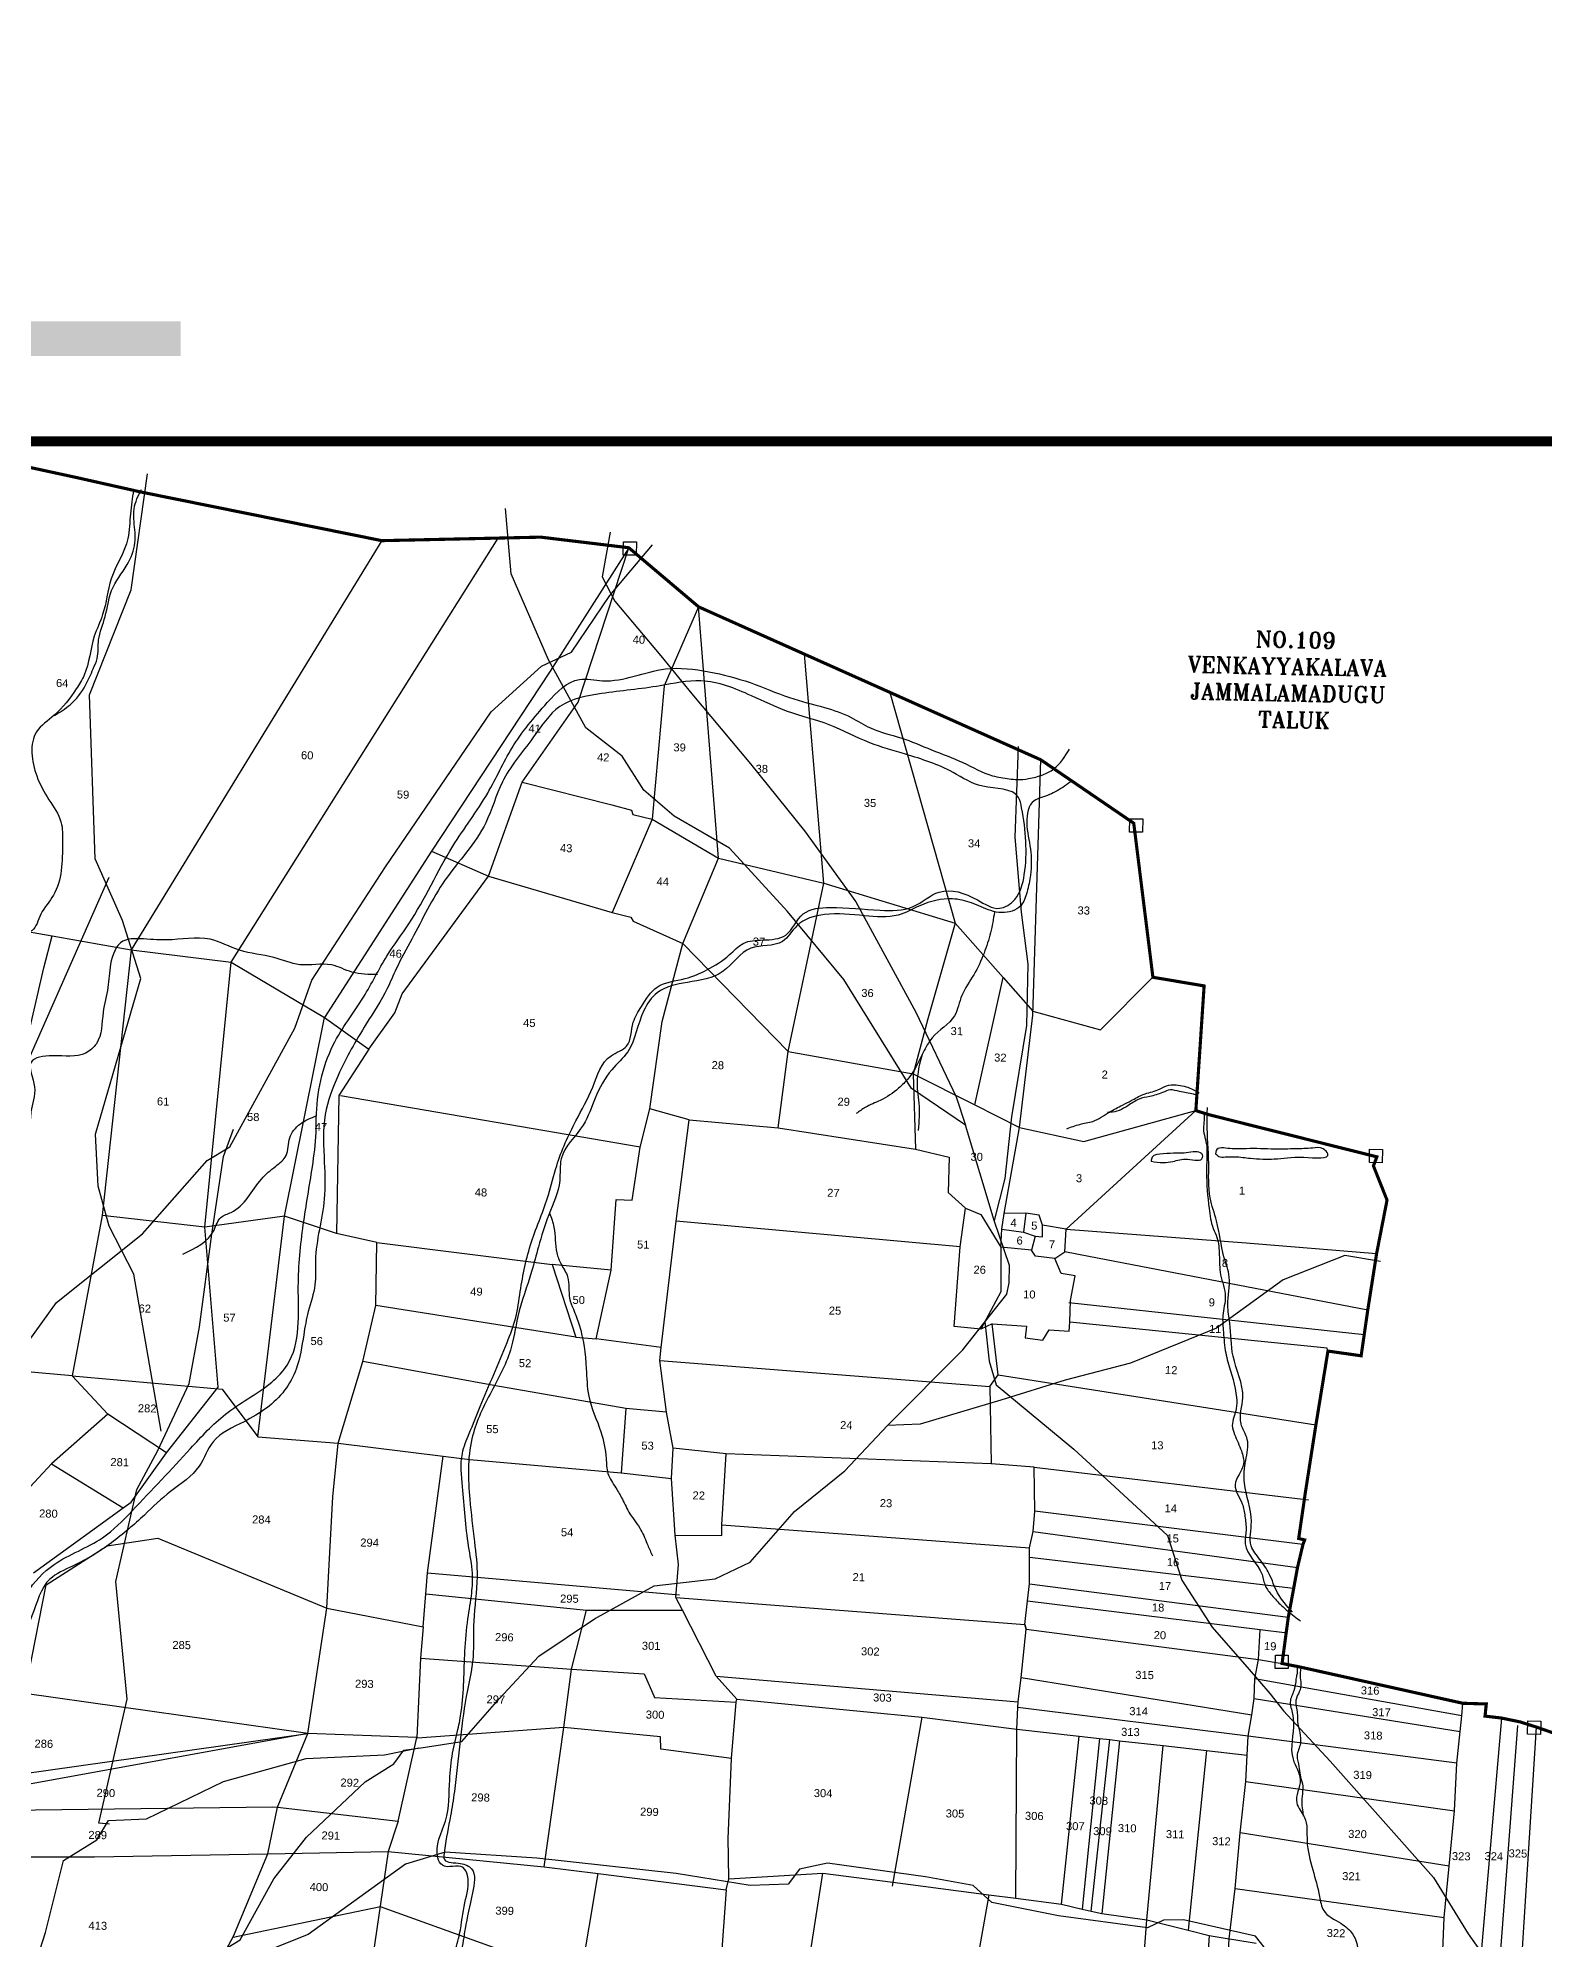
# Model space of a CAD drawing. Header units: inches. Extents: x 180371 to 190018, y 1621195 to 1629901.
# Drawn here: x 185303 to 187708, y 1626866 to 1629901 of the extents above; entities that cross this region are included whole.
import ezdxf
from ezdxf.enums import TextEntityAlignment as Align

# ---------------------------------------------------------------- set-up
doc = ezdxf.new("R2010")
doc.units = ezdxf.units.IN
doc.header["$MEASUREMENT"] = 0
for name, color, linetype in [('DIMENSION', 7, 'Continuous'), ('PAPER SIZE', 5, 'Continuous'), ('PLOTS', 7, 'Continuous'), ('ROAD', 1, 'Continuous'), ('STREAM', 4, 'Continuous'), ('text2', 7, 'Continuous'), ('VILLAGE BOUNDARY', 5, 'Continuous'), ('VILLAGE BOUNDRY STONES', 1, 'Continuous')]:
    doc.layers.add(name, color=color, linetype=linetype)
doc.styles.add('section', font='romant.shx', dxfattribs={"height": 2})
doc.styles.get("Standard").update_dxf_attribs({"font": 'arial.ttf'})

msp = doc.modelspace()

# ---------------------------------------------------------------- linework, layer by layer
at = {"layer": 'PAPER SIZE', "color": 5, "const_width": 16}
msp.add_lwpolyline([(180378.6, 1629257.8), (190010.1, 1629257.8), (190010.1, 1621202.7), (180378.6, 1621202.7)], close=True, dxfattribs=at)
at = {"layer": 'PLOTS'}
for points in [[(185296, 1627451.8), (185438.9, 1627555.6), (185451.5, 1627564.9), (185507.9, 1627643.7), (185590.3, 1627748.2), (185569.3, 1628003.5), (185611.1, 1628426.4), (186037.4, 1629103.2)], [(185212.8, 1628488.3), (185325.6, 1628468.4), (185451.9, 1628446.2), (185611.1, 1628426.4), (185760.3, 1628338.1), (185831.2, 1628287.7), (185872.2, 1628345.4), (185884.3, 1628376.1), (186021.7, 1628563.8), (186075.8, 1628713.9), (186165.2, 1628841.6), (186245.8, 1629087.8), (186120.1, 1628890.9), (185930.7, 1628603.6), (185760.3, 1628338.1)], [(185851.7, 1629099.1), (185451.9, 1628446.2), (185405.3, 1628022.3)], [(186342.2, 1628175), (186279.2, 1628192.3), (186298.9, 1628331.9), (186332.1, 1628456.5), (186388.8, 1628592.3), (186357.2, 1628993.5), (186302.2, 1628867.5), (186283.2, 1628654.8), (186219.5, 1628505.8)], [(186484, 1628162.2), (186499.9, 1628284), (186556.9, 1628552.8), (186526.3, 1628917.9)], [(186662.5, 1628857), (186766.5, 1628488.9), (186723.1, 1628336.1), (186699.8, 1628248.4), (186703.2, 1628128)], [(187425, 1627871.1), (186980, 1627956.9), (186941.5, 1627964.3), (186943.6, 1628000.3), (186906.1, 1628007), (186900.8, 1628022.8), (186879.3, 1628025.8), (186844.8, 1628025.2), (186869.4, 1628162.8), (186890.4, 1628341.7), (186903.1, 1628749.5)], [(186075.8, 1628713.9), (186218.6, 1628677.3), (186250, 1628669.2), (186252.1, 1628662.1), (186283.2, 1628654.8), (186388.8, 1628592.3), (186556.9, 1628552.8), (186766.5, 1628488.9), (186843.4, 1628401.8), (186890.6, 1628348.3), (186998.7, 1628318.3), (187082.2, 1628402.4)], [(185930.7, 1628603.6), (186021.7, 1628563.8), (186219.5, 1628505.8), (186249.1, 1628498.5), (186252.9, 1628491.8), (186332.1, 1628456.5), (186499.9, 1628284), (186699.8, 1628248.4), (186797.9, 1628198.9), (186869.4, 1628162.8), (186972.1, 1628140.2), (187150.7, 1628189.6), (186943.6, 1628000.3), (187230.9, 1627978.8), (187439.2, 1627961.7)], [(185242.7, 1628115), (185312.2, 1628417.5), (185325.6, 1628468.4)], [(186797.9, 1628198.9), (186843.4, 1628401.8)], [(185654, 1627669), (185696.5, 1628021.2), (185760.3, 1628338.1)], [(185831.2, 1628287.7), (185783.1, 1628213.8), (185779.5, 1627993.3)], [(186263.9, 1628131.4), (185785.9, 1628213.4)], [(186297.3, 1627811.6), (186193.8, 1627825.2), (186217.5, 1627934.8), (186225.9, 1628048), (186251.4, 1628046.9), (186263.9, 1628131.4), (186279.2, 1628192.3)], [(186111, 1626983), (186142.3, 1627205.2), (186154.5, 1627298.3), (186178.4, 1627392.5), (186331.4, 1627392.7), (186321.1, 1627412.7), (186325.2, 1627465.4), (186319.9, 1627512.1), (186314.2, 1627602.8), (186316.7, 1627651.2), (186305.9, 1627708.4), (186295.4, 1627791), (186297.3, 1627811.6), (186321.3, 1628013.2), (186342.2, 1628175), (186484, 1628162.2), (186703.2, 1628128), (186756.8, 1628115.5), (186755.2, 1628059.1), (186782.9, 1628033.8), (186807.8, 1628024), (186839.5, 1627971.8), (186839.7, 1627900.3), (186807.6, 1627841.1), (186764.9, 1627845.1), (186774.7, 1627972.3), (186782.9, 1628033.8)], [(185571.2, 1626791.6), (185615, 1626872.5), (185669.7, 1627003.8), (185685.1, 1627078.2), (185733.4, 1627195.9), (185764.1, 1627395.6), (185773.3, 1627573.4), (185782, 1627659.2), (185821.6, 1627789.4), (185842.2, 1627878.7), (185843.8, 1627979.1), (185779.5, 1627993.3), (185696.5, 1628021.2), (185569.3, 1628003.5), (185405.3, 1628022.3), (185357.5, 1627766.4), (185171.9, 1627782.9)], [(186774.7, 1627972.3), (186321.3, 1628013.2)], [(186925.7, 1627953.7), (186894.6, 1627957.6), (186888.7, 1627966.8), (186839.5, 1627971.8), (186841.3, 1628000.5), (186844.8, 1628025.2)], [(186879.3, 1628025.8), (186875.7, 1627995.4)], [(186841.3, 1628000.5), (186875.7, 1627995.4), (186894.4, 1627989), (186888.7, 1627966.8)], [(186894.4, 1627989), (186906.2, 1627988.3), (186906.1, 1628007)], [(185843.8, 1627979.1), (186123.3, 1627944)], [(186825.8, 1627849.5), (186880.3, 1627845.9), (186878.2, 1627826.8), (186906.3, 1627823.2), (186916.7, 1627839.8), (186948.4, 1627837.9), (186949.4, 1627852.2), (186950.7, 1627886.7), (186958, 1627925.7), (186935.8, 1627929.7), (186925.7, 1627953.7), (186941.5, 1627964.3)], [(186217.5, 1627934.8), (186123.3, 1627944), (186161.2, 1627828), (186193.8, 1627825.2)], [(186161.2, 1627828), (185842.2, 1627878.7)], [(186948.1, 1627883.3), (187419.4, 1627832.2)], [(186295.4, 1627791), (186822.2, 1627749.2), (186835, 1627768), (186825.8, 1627849.5), (186807.6, 1627841.1)], [(187361.5, 1627805.9), (187360.2, 1627810.3), (186949.4, 1627852.2)], [(186241, 1627714.1), (186030.4, 1627751.1), (185821.6, 1627789.4)], [(186835, 1627768), (187342.3, 1627688.2)], [(185357.5, 1627766.4), (185597, 1627745.2), (185654, 1627669), (185782, 1627659.2), (185949.5, 1627638.1), (185992.1, 1627632.8), (186233.5, 1627611.8), (186314.2, 1627602.8)], [(185507.9, 1627643.7), (185414.7, 1627705.2), (185357.5, 1627766.4)], [(186822.2, 1627749.2), (186824, 1627626.1)], [(186305.9, 1627708.4), (186241, 1627714.1), (186233.5, 1627611.8)], [(185414.7, 1627705.2), (185324.5, 1627626), (185206.9, 1627499.9)], [(186863.5, 1626932.7), (186865, 1627202.8), (186866.6, 1627237.3), (186867, 1627246), (186871.9, 1627285.2), (186879.7, 1627362.3), (186877.6, 1627369.4), (186882.2, 1627407.3), (186885.5, 1627434.5), (186885.3, 1627476.7), (186885.2, 1627492.1), (186891, 1627518), (186893.6, 1627550.6), (186892.9, 1627620.4), (186824, 1627626.1), (186401.3, 1627641.9), (186316.7, 1627651.2)], [(184949.6, 1627050.6), (185002.2, 1627092.5), (185167.4, 1627191.1), (185281.8, 1627259.4), (185316.2, 1627432.8), (185413.3, 1627494.9), (185494, 1627507.3), (185764.1, 1627395.6), (185917.5, 1627365.6), (185921.9, 1627418.3), (185924.7, 1627451.8), (185949.5, 1627638.1)], [(185324.5, 1627626), (185438.9, 1627555.6)], [(186319.9, 1627512.1), (186394.3, 1627511.8), (186394.3, 1627528.6), (186401.3, 1627641.9)], [(186892.9, 1627620.4), (187330.4, 1627568.3)], [(186394.3, 1627528.6), (186885.2, 1627492.1)], [(187321.7, 1627497.5), (186893.6, 1627550.6)], [(186891, 1627518), (187312.9, 1627460.4)], [(187306.8, 1627427.1), (186885.3, 1627476.7)], [(185924.7, 1627451.8), (186326.8, 1627417)], [(186885.5, 1627434.5), (187298.2, 1627381.1)], [(185921.9, 1627418.3), (186178.4, 1627392.5)], [(186321.1, 1627412.7), (186877.6, 1627369.4), (186879.7, 1627362.3), (187250.6, 1627313.8), (187288.3, 1627307.4)], [(186882.2, 1627407.3), (187253.5, 1627361.7)], [(185913.3, 1627315.7), (186154.5, 1627298.3), (186270.1, 1627290.9), (186285.7, 1627256), (186286.7, 1627253.2), (186417.3, 1627245.8), (186418.4, 1627250.6), (186385.2, 1627287.2), (186331.4, 1627392.7)], [(185917.5, 1627365.6), (185913.3, 1627315.7), (185907.5, 1627189.4), (185733.4, 1627195.9), (185281.8, 1627259.4)], [(187203.8, 1626868), (187213.3, 1626948.5), (187221.2, 1627037), (187230.6, 1627119), (187232.7, 1627161), (187234.1, 1627191.3), (187239.8, 1627225.7), (187244, 1627251.7), (187244.9, 1627283.1), (187250.6, 1627313.8), (187253.5, 1627361.7), (187296.4, 1627356.5)], [(186385.2, 1627287.2), (186867, 1627246)], [(186871.9, 1627285.2), (187239.8, 1627225.7)], [(187575.3, 1627223.8), (187244.9, 1627283.1)], [(187244, 1627251.7), (187572.6, 1627199)], [(186404.3, 1627027.6), (186409.5, 1627155.7), (186417.3, 1627245.8)], [(186418.4, 1627250.6), (186713.5, 1627221.9), (186865, 1627202.8), (186964.6, 1627191.5), (186996.9, 1627187.8), (187013.5, 1627185.9), (187028.9, 1627184.2), (187098.3, 1627176.3), (187167.9, 1627168.5), (187232.7, 1627161.1)], [(186713.5, 1627221.9), (186666.3, 1626952.2)], [(187234.1, 1627191.3), (186866.6, 1627237.3)], [(187543.7, 1626822.6), (187546.8, 1626902.1), (187554.7, 1626984), (187563.3, 1627072.5), (187567.1, 1627148.4), (187572.6, 1627199), (187575.3, 1627223.8), (187576.6, 1627243.9)], [(185002.2, 1627092.5), (185733.4, 1627195.9), (185046.6, 1627070.8), (185002.2, 1627092.5)], [(186409.5, 1627155.7), (186297, 1627170.8), (186296.2, 1627190.2), (186142.3, 1627205.2), (185908.5, 1627188.3)], [(186936.3, 1626923.2), (186964.6, 1627191.5)], [(187567.1, 1627148.4), (187234.1, 1627191.3)], [(187638.4, 1627220.3), (187603.6, 1626815.9)], [(187664, 1627208.4), (187633.8, 1626807.9)], [(187668.7, 1626802.2), (187694.1, 1627205.9)], [(185046.6, 1627070.8), (185677, 1627078.7), (185685.1, 1627078.2), (185877.9, 1627055.6), (185907.5, 1627189.4)], [(186996.9, 1627187.8), (186969.5, 1626915.1)], [(186983.4, 1626912.1), (187013.5, 1627185.9)], [(187028.9, 1627184.2), (187000.5, 1626908.4)], [(187072.7, 1626898.4), (187098.3, 1627176.3)], [(187167.9, 1627168.5), (187138.6, 1626881.6)], [(187230.6, 1627119), (187563.3, 1627072.5)], [(185877.9, 1627055.6), (185861.9, 1627007.3), (185810, 1626655.4), (185804.9, 1626534.5), (185797.3, 1626480.6), (185706.5, 1626357.2)], [(186405.7, 1626963.8), (186404.2, 1627030.3)], [(187554.7, 1626984), (187221.2, 1627037)], [(185244.8, 1626998.8), (185393.3, 1626998.9), (185669.7, 1627003.8), (185861.9, 1627007.3), (186111, 1626983), (186196.9, 1626972.1), (186401.3, 1626946.1), (186405.7, 1626963.8), (186555.3, 1626972.9), (186667.4, 1626958.3), (186820.5, 1626938.3), (186863.5, 1626932.7), (186936.3, 1626923.2), (186969.5, 1626915.1), (186983.4, 1626912.1), (187000.5, 1626908.4), (187072.7, 1626898.4), (187138.6, 1626881.6), (187172, 1626873.1), (187203.8, 1626868), (187211.2, 1626866.8), (187246.7, 1626861.1)], [(186401.3, 1626946.1), (186394.9, 1626858.3), (186391.6, 1626818.7), (186382, 1626785.7), (186328.4, 1626666.8), (186281, 1626691.7), (186160.2, 1626719.1), (186168.7, 1626804.2), (186196.9, 1626972.1)], [(186498.2, 1626051.4), (186515.8, 1626135.7), (186517.7, 1626180.3), (186552.1, 1626269), (186586.1, 1626453.3), (186609.3, 1626558.1), (186501, 1626576.5), (186522.5, 1626761.8), (186555.3, 1626972.9)], [(187213.3, 1626948.5), (187546.8, 1626902.1)], [(186168.7, 1626804.2), (185849.4, 1626919.3), (185614.4, 1626870.3)], [(186820.5, 1626938.3), (186749.5, 1626539.2)], [(187041.1, 1626484.8), (187072.7, 1626898.4)], [(187172, 1626873.1), (187129.8, 1626249.1)], [(187165.6, 1626248.4), (187203.8, 1626868)]]:
    msp.add_lwpolyline(points, dxfattribs=at)
at = {"layer": 'ROAD'}
for points in [[(185499.5, 1627678), (185455.7, 1627928.7), (185416.5, 1628005), (185399.2, 1628069.2), (185395, 1628151.8), (185467.3, 1628400.5), (185437.8, 1628492.9), (185394.4, 1628591.3), (185385, 1628853), (185451.5, 1629020.7), (185477.5, 1629205.9)], [(185584.9, 1626841.5), (185625.4, 1626866.5), (185679.6, 1626963.9), (185731.3, 1627030.3), (185825.1, 1627118.3), (185870.7, 1627147.2), (185887, 1627169.2), (185917.8, 1627173.1), (185979.2, 1627182.9), (186039.1, 1627250.9), (186102.3, 1627319), (186191, 1627378.7), (186286.4, 1627431.1), (186383.5, 1627442.7), (186439.5, 1627469.2), (186510.1, 1627549.7), (186590.6, 1627614.9), (186658.5, 1627687.3), (186778.7, 1627807.9), (186848.9, 1627896.7), (186852.9, 1627914.7), (186853.4, 1627942.3), (186828.8, 1628014.2), (186783.1, 1628166.5), (186696.9, 1628225), (186588.7, 1628399), (186499, 1628507.1), (186406.6, 1628608.5), (186318.1, 1628659.5), (186269.9, 1628701.2), (186235.2, 1628755), (186177, 1628800.4), (186117.6, 1628908.9), (186057.9, 1629046.4), (186049.2, 1629150.4)], [(186216.3, 1629112.6), (186203.5, 1629041.6), (186223.5, 1629002.5), (186296.7, 1628915.4), (186346.3, 1628854.6), (186440, 1628743), (186526, 1628636.1), (186608.2, 1628522.9), (186703.7, 1628346.7), (186768.2, 1628211.7), (186783.1, 1628166.5)], [(185186.2, 1627680.7), (185332.3, 1627883.5), (185470, 1627992.9), (185572.8, 1628110.1), (185609.1, 1628131.8), (185712.6, 1628321.3), (185740.2, 1628397.8), (185857.8, 1628578.5), (186026.2, 1628825.9), (186106.6, 1628898.8), (186154.6, 1628921.1), (186215.7, 1629011.4), (186283.7, 1629092.5)], [(186867.1, 1628770.7), (186862.1, 1628626.1), (186871.8, 1628506.3), (186882.7, 1628423.2), (186880.7, 1628325.5), (186856.4, 1628179.8), (186846, 1628081.4), (186828.8, 1628014.2)], [(185415.8, 1628561.8), (185300.2, 1628298.6), (185172.9, 1628011.3), (185086.6, 1627814.8), (184983.5, 1627710.3), (184936.9, 1627623.4), (184893.2, 1627495.2), (184869.7, 1627443.3)], [(185416.9, 1627051), (185400.2, 1627052.8), (185445.5, 1627250.2), (185427.3, 1627438.3), (185460.5, 1627585.2), (185494.2, 1627647.3), (185544, 1627754.3), (185560.9, 1627844.6), (185580.2, 1627992.4), (185598.9, 1628116.4), (185614.9, 1628160.2)], [(187445.5, 1627948.9), (187388.6, 1627958.5), (187290.3, 1627919.5), (187183.9, 1627842.5), (187046.5, 1627786.6), (186942.3, 1627759.4), (186839.4, 1627727.3), (186710.6, 1627689), (186658.5, 1627687.3)], [(186813.8, 1627852.3), (186820.7, 1627789.6), (186832, 1627752.1), (186955.9, 1627649.5), (187028.6, 1627582.8), (187105.3, 1627511.5), (187128.1, 1627440.3), (187176.9, 1627365.4), (187236, 1627297.9), (187268.8, 1627259.5), (187290.8, 1627231.8), (187365.3, 1627151.6), (187530.1, 1626965.9), (187585.4, 1626875.9), (187617.2, 1626830.8)], [(185227.7, 1626606.8), (185315.2, 1626878.2), (185343.7, 1626992.9), (185396.7, 1627026), (185415.5, 1627056.8), (185475.9, 1627059.3), (185599.2, 1627119.3), (185730.8, 1627155.9), (185856, 1627161.4), (185910.7, 1627172.7)], [(187267.8, 1626844.8), (187246, 1626872), (187130.8, 1626898.1), (187099, 1626898), (187073.5, 1626885.4), (186931.3, 1626904.5), (186824.9, 1626926.1), (186795.1, 1626953.3), (186719.4, 1626967), (186563.1, 1626988.5), (186518, 1626979.4), (186499.9, 1626955.3), (186439.5, 1626952.9), (186321.6, 1626972), (186099.3, 1626996.9), (185952.9, 1627006.3), (185889.4, 1626987.3), (185734, 1626875.1), (185598, 1626820.5)]]:
    msp.add_lwpolyline(points, dxfattribs=at)
at = {"layer": 'STREAM'}
for points in [[(185455.4, 1629179.4), (185450.5, 1629142.1), (185446.3, 1629102.5), (185419.9, 1629038), (185406.2, 1628981.2), (185392.9, 1628946.6), (185376.7, 1628884.6), (185364.1, 1628862.6), (185328.9, 1628820.7), (185300.8, 1628794.2), (185300.9, 1628723.7), (185320.5, 1628685.6), (185339.6, 1628650.4), (185342.3, 1628617), (185327.6, 1628533.2), (185307.6, 1628503.1), (185293.6, 1628476.8), (185255.3, 1628475.6), (185217.1, 1628473.9), (185172.1, 1628474.4), (185143.6, 1628479.8), (185120.3, 1628474.4)], [(185329.5, 1628820.2), (185354.1, 1628837.3), (185379, 1628868.6), (185391, 1628894.4), (185397.4, 1628911.3), (185399.8, 1628940.6), (185410.2, 1628978), (185420.5, 1629019.5), (185445.3, 1629060.9), (185457.8, 1629095.5), (185456.3, 1629129.4), (185456.4, 1629150), (185468, 1629180.7)], [(181652.2, 1625047.6), (181674.7, 1625072.5), (181721, 1625122.3), (181760.1, 1625142.2), (181819.6, 1625181), (181860.3, 1625213.5), (181924.5, 1625223.6), (181994.7, 1625230.2), (182020.1, 1625253.4), (182068.7, 1625280.4), (182130.5, 1625301.2), (182192.3, 1625320.7), (182274.8, 1625344.4), (182330.6, 1625363.3), (182407.4, 1625399.1), (182478.3, 1625408.3), (182508.7, 1625409.7), (182600.9, 1625416.6), (182690.4, 1625422.1), (182812.7, 1625434.4), (182884.3, 1625441.6), (182983.4, 1625461.7), (183028.8, 1625464.1), (183082.7, 1625487.7), (183230.9, 1625532.2), (183313.7, 1625567.2), (183325.6, 1625595), (183411.5, 1625617.3), (183473.4, 1625638.1), (183528.1, 1625669.1), (183547.3, 1625694.7), (183579.2, 1625722.1), (183647, 1625765.1), (183705.8, 1625804.7), (183761.3, 1625838.9), (183812.5, 1625863.3), (183852.6, 1625897.2), (183876.6, 1625929.4), (183907.9, 1625953), (183966.8, 1625993.9), (184041.4, 1626054.5), (184072.4, 1626101.2), (184119.6, 1626157), (184146.7, 1626176.5), (184227, 1626214), (184259.5, 1626232.7), (184279.7, 1626278.3), (184299.5, 1626296.6), (184350.2, 1626327.7), (184396.6, 1626344.1), (184450.3, 1626328.3), (184480.6, 1626305.7), (184503.9, 1626301.3), (184544.4, 1626321.1), (184567.9, 1626354.2), (184633.9, 1626417), (184677.9, 1626476.8), (184718.2, 1626556.8), (184728.7, 1626583.9), (184746.4, 1626633), (184765.8, 1626730.5), (184778.1, 1626780.3), (184796.9, 1626850.7), (184828.3, 1626920.1), (184851.8, 1626959.7), (184875.7, 1626985.9), (184926.8, 1627064.6), (185022.1, 1627124.1), (185040, 1627151.8), (185134.7, 1627210.6), (185188.9, 1627250.2), (185205.3, 1627271.3), (185252.8, 1627338.1), (185285.8, 1627419.5), (185328.8, 1627465.4), (185405.8, 1627507.9), (185453.4, 1627551), (185546.3, 1627650.3), (185602.2, 1627705.2), (185638, 1627729.9), (185676, 1627756.5), (185700.5, 1627783.4), (185718.4, 1627908.9), (185726.4, 1628007.5), (185740.9, 1628100), (185746.7, 1628154.6), (185747.1, 1628177.3), (185774.2, 1628294.5), (185822.5, 1628370.9), (185859.8, 1628436.2), (185894.9, 1628487.6), (185964.9, 1628611.4), (186020.7, 1628696.4), (186059.5, 1628768.4), (186115.7, 1628840.6), (186167.2, 1628877.7), (186203.9, 1628875.6), (186304.2, 1628894.4), (186373.5, 1628889.8), (186439.4, 1628872.5), (186502, 1628848.8), (186558.3, 1628832.8), (186600.7, 1628817), (186631.3, 1628800.3), (186680.1, 1628784.4), (186728.9, 1628765.3), (186778.7, 1628745.1), (186826.3, 1628723.9), (186853, 1628719.1), (186865.7, 1628717.8), (186883.9, 1628719.5), (186906.5, 1628725.5), (186923.8, 1628734.8), (186949, 1628766.3)], [(185955.1, 1624057.8), (185954, 1624088), (185933.6, 1624127.5), (185915.2, 1624170.7), (185890.2, 1624204.6), (185868.2, 1624258), (185855.4, 1624283.9), (185846.6, 1624335), (185832, 1624378.1), (185814.4, 1624443.1), (185811.2, 1624491.4), (185795.5, 1624535.9), (185792, 1624574.8), (185772.9, 1624613.7), (185758, 1624660.3), (185739.2, 1624697.6), (185724, 1624741), (185705.8, 1624780.7), (185703.8, 1624827.5), (185707.4, 1624857.4), (185710.3, 1624896.3), (185740.6, 1624952.7), (185751.8, 1624978.2), (185754.5, 1625007.2), (185762.8, 1625034.7), (185759.7, 1625096.9), (185757.7, 1625125.6), (185747.3, 1625163.5), (185752.3, 1625196.6), (185744.5, 1625235.7), (185749.4, 1625268.6), (185748.2, 1625282.8), (185733.1, 1625290.4), (185736.8, 1625312.9), (185737.8, 1625351.2), (185737.1, 1625369.7), (185739.7, 1625381.4), (185737, 1625393), (185704.5, 1625417.1), (185681.3, 1625428.1), (185665.5, 1625440.2), (185663.2, 1625461.9), (185670.7, 1625500.4), (185684.6, 1625540.2), (185691.7, 1625571.7), (185699.9, 1625590.3), (185712.5, 1625605.3), (185735.8, 1625616.6), (185740.3, 1625628.3), (185727.9, 1625639.5), (185715.7, 1625658.7), (185723.9, 1625707.6), (185725.4, 1625742.9), (185727.3, 1625782.2), (185736.3, 1625806.1), (185741.1, 1625829.3), (185742.1, 1625853.7), (185741.3, 1625883.7), (185748.9, 1625937.7), (185747.4, 1625993), (185743.1, 1626036), (185734.3, 1626067.9), (185677, 1626091.3), (185635.4, 1626102.6), (185603.7, 1626114), (185568.6, 1626118.2), (185543.3, 1626127), (185521.4, 1626136.8), (185516, 1626162.1), (185563.9, 1626190.8), (185610.8, 1626205.1), (185648.6, 1626229.3), (185685.5, 1626259.2), (185737.4, 1626313.8), (185776.9, 1626377.8), (185798.8, 1626422), (185836.6, 1626486.2), (185850.4, 1626513), (185849.4, 1626548.6), (185849.1, 1626572.6), (185868.2, 1626609.1), (185898.6, 1626644.3), (185909, 1626693.5), (185924.8, 1626729.6), (185931.8, 1626760.4), (185951.2, 1626802.7), (185967, 1626844.5), (185975.8, 1626876.5), (185984.1, 1626925.6), (185988.3, 1626969.1), (185981.3, 1626981.7), (185948.3, 1626985.3), (185941.2, 1626997), (185953.1, 1627056), (185960, 1627121.7), (185964.7, 1627164.1), (185973.2, 1627202.1), (185978.5, 1627230.8), (185984.3, 1627327.1), (185989.2, 1627378.5), (185995.2, 1627420), (185996.2, 1627451.3), (185990.2, 1627494.7), (185980.5, 1627589.6), (185980.2, 1627642.4), (185991.2, 1627674.3), (186008.8, 1627717.7), (186051.6, 1627819.7), (186065.3, 1627859.3), (186072.6, 1627900.8), (186090.5, 1627980), (186117.8, 1628055.4), (186130.7, 1628101.5), (186161.4, 1628173.2), (186188.2, 1628227.2), (186217.6, 1628277.2), (186242.3, 1628292.6), (186253, 1628330.6), (186265.9, 1628355.7), (186291, 1628386.7), (186335.9, 1628400.4), (186370.6, 1628414.3), (186406.2, 1628438.1), (186428.5, 1628456.5), (186460, 1628461.9), (186496.2, 1628469.8), (186524.3, 1628503.5), (186567, 1628513.8), (186647.1, 1628509.3), (186699.6, 1628515.2), (186741.2, 1628538.4), (186802, 1628526), (186837.3, 1628512.4), (186861.7, 1628526.5), (186877, 1628566.1), (186879.4, 1628619.3), (186872.7, 1628672.9), (186867.5, 1628689.5), (186810.8, 1628707.1), (186763.2, 1628729.3), (186687.5, 1628758.3), (186630.2, 1628776.6), (186565.5, 1628805.3), (186499.3, 1628826.5), (186441.4, 1628851.7), (186360.9, 1628875.3), (186295.9, 1628867.5), (186202, 1628855.1), (186135.8, 1628834.5), (186092.7, 1628784.3), (186044.1, 1628714), (186017.4, 1628648.6), (185952.4, 1628557.2), (185899.7, 1628463.4), (185874.7, 1628415.8), (185860.2, 1628384.3), (185826.8, 1628327.9), (185781.9, 1628245.7), (185761.4, 1628183.6), (185759.9, 1628106.7), (185759.8, 1628048.8), (185745.8, 1627950.1), (185745, 1627911.7), (185734.3, 1627869.1), (185727, 1627831.9), (185714.9, 1627777.1), (185696.6, 1627743.4), (185631.9, 1627693.2), (185582.3, 1627661.1), (185560.2, 1627622.3), (185514.7, 1627582), (185472.7, 1627544.3), (185420.2, 1627500), (185358.3, 1627462.7), (185322.1, 1627442.1), (185293.4, 1627383.6), (185265.5, 1627328.5), (185232.8, 1627276.2), (185214.2, 1627247.3), (185162.1, 1627222.3), (185112.4, 1627180.6), (185070.6, 1627152.6), (185026.5, 1627114.3), (184968.6, 1627073.5), (184927.4, 1627044.1), (184915.1, 1627017.2), (184879.2, 1626975.3), (184850, 1626928.4), (184820.8, 1626877.1), (184805.8, 1626814.2), (184791.9, 1626737.4), (184769.5, 1626649.2), (184747.5, 1626581.6), (184733.1, 1626550.3), (184713.1, 1626510.1), (184695.2, 1626475.4), (184655.3, 1626413.9), (184621.6, 1626378.9), (184596.1, 1626340.9), (184545.9, 1626304.1), (184512.4, 1626282), (184477.9, 1626278.6), (184428.5, 1626316.7), (184384.7, 1626316.1), (184308.9, 1626273.6), (184292.7, 1626219.6), (184240.9, 1626177.7), (184204.4, 1626142.6), (184166.1, 1626119.3), (184118, 1626083.2), (184089.8, 1626048.7), (184060.9, 1626016.9), (184040.4, 1625987.1), (184027.8, 1625976.4), (184026.3, 1625937.2), (184019.6, 1625910.5), (184006.1, 1625887.4), (183959.4, 1625824.1), (183925.3, 1625805.5), (183905, 1625750.9), (183889.3, 1625688.7), (183883.4, 1625633.8), (183876.3, 1625588.5), (183893.8, 1625570.3), (183894, 1625510.2), (183876.8, 1625475.5), (183890.5, 1625437.4), (183914.2, 1625419.1), (183943.9, 1625388.9), (184003.8, 1625325.6), (184032.6, 1625285.1), (184045.1, 1625256.7), (184050.7, 1625225), (184055.5, 1625190.5), (184101, 1625162.8), (184124.4, 1625163), (184161.8, 1625135.2), (184171.3, 1625093.7), (184178.3, 1625035.2), (184178.4, 1625003.5), (184174.5, 1624978.9), (184172.5, 1624948), (184169.2, 1624923.3), (184191.2, 1624884.1), (184183.3, 1624835.4), (184168.2, 1624766.3), (184164.1, 1624732.7), (184225.5, 1624672.4), (184242, 1624639.7), (184247.3, 1624594), (184285.1, 1624523.1), (184325.6, 1624482.5), (184372.6, 1624493.9), (184381.6, 1624495.8), (184389, 1624486.7), (184399.6, 1624470), (184406, 1624444.4), (184406.8, 1624416.2), (184414.4, 1624383.8), (184417.8, 1624346.6), (184424.8, 1624318.3), (184433.2, 1624286.5), (184437.7, 1624272.6)], [(186953, 1628716), (186929.2, 1628699.8), (186904.3, 1628689), (186892.9, 1628684.2), (186881, 1628649.3), (186886.8, 1628606.9), (186886.8, 1628565.5), (186881.3, 1628538.5), (186871.2, 1628516.5), (186841, 1628505.5), (186823.5, 1628508.8), (186792.8, 1628521), (186762.3, 1628527.5), (186710.5, 1628516.6), (186675.8, 1628501.7), (186622.1, 1628500.4), (186558.1, 1628502.5), (186514.1, 1628484.6), (186491, 1628459.5), (186440.5, 1628448.7), (186396.2, 1628411.9), (186339.3, 1628394.2), (186291.2, 1628377.6), (186269.7, 1628349.1), (186244, 1628283.6), (186218.7, 1628254.8), (186192.2, 1628209.7), (186172.9, 1628166.5), (186137.9, 1628112.8), (186135.5, 1628077.9), (186118.1, 1628023.4), (186101.6, 1627972.2), (186090.8, 1627933), (186068.8, 1627860.9), (186056.8, 1627807.1), (186024.4, 1627737.3), (185995.3, 1627665.8), (185992.1, 1627569.4), (185999.5, 1627501.6), (186003.7, 1627445.9), (185998.3, 1627374.9), (185997.2, 1627317.9), (185986.5, 1627254.5), (185967.4, 1627103.1), (185961.3, 1627064.3), (185951.5, 1627008.8), (185951.8, 1626994.6), (185977.4, 1626988.3), (185994.9, 1626979.8), (185996.6, 1626941.5), (185984.6, 1626884.1), (185978.1, 1626846.6), (185952.6, 1626777.2), (185936.5, 1626730.4), (185924.6, 1626686.4), (185909.2, 1626655.1), (185888.7, 1626617.1), (185862.1, 1626574.9), (185863.1, 1626520.1), (185853.7, 1626491.2), (185826.9, 1626458), (185812.7, 1626424.2), (185792.1, 1626385), (185753.7, 1626316.2), (185715.8, 1626273.8), (185669.7, 1626226.9), (185636.2, 1626206), (185587.8, 1626181.3), (185547.2, 1626174.1), (185524, 1626159.7), (185533, 1626135.9), (185546.4, 1626135.3), (185613.4, 1626116.2), (185678.8, 1626102.8), (185710.8, 1626091.9), (185736.9, 1626076.6), (185763.3, 1625974.5), (185757.6, 1625920.5), (185750.3, 1625874.2), (185748, 1625842.2), (185744.2, 1625793.5), (185733.3, 1625769.1), (185736.6, 1625735.5), (185733.2, 1625714.9), (185727.3, 1625695.7), (185724.9, 1625649.6), (185744.9, 1625635.6), (185745.6, 1625623.3), (185733.3, 1625612), (185702.2, 1625579.2), (185696.4, 1625554.3), (185690.3, 1625533.1), (185682, 1625514.1), (185674.3, 1625484.5), (185668.3, 1625450.7), (185673.6, 1625437.6), (185703.4, 1625426.7), (185727.7, 1625413.2), (185748.6, 1625394.6), (185744.8, 1625366.3), (185744.7, 1625304.2), (185752.8, 1625286.2), (185755.7, 1625258.3), (185752.6, 1625235.9), (185756.6, 1625210.6), (185772.2, 1625079.8), (185772.6, 1625030.9), (185757.6, 1624959.2), (185723.9, 1624906.9), (185718.8, 1624854.1), (185709.6, 1624800.6), (185737.2, 1624726.3), (185754.1, 1624681.5), (185766.7, 1624659.7), (185775.9, 1624640.9), (185775.2, 1624620.5), (185792.5, 1624584.1), (185800.2, 1624546.2), (185806.1, 1624521.3), (185813.1, 1624496.2), (185819.6, 1624458.9), (185831.4, 1624422.8), (185836.9, 1624392.9), (185842.1, 1624373.4), (185846.9, 1624349.6), (185868, 1624266.5), (185891.9, 1624220.2), (185916.3, 1624185.4), (185946.3, 1624127.3), (185966.8, 1624067.1), (185970.7, 1624045.3), (185981.5, 1624012.2), (185985.8, 1623989.5), (185989.6, 1623946.4), (186010.1, 1623835.4), (186016.1, 1623793.6), (186012.6, 1623753.4), (186021.9, 1623670.6), (186024.5, 1623629.6), (186028.6, 1623596), (186030.4, 1623552.3), (186035.3, 1623520.8), (186038.2, 1623496.8), (186034.3, 1623473.7), (186036.5, 1623444.3)], [(186829.5, 1628506.3), (186823, 1628473.5), (186812.7, 1628441.1), (186796.4, 1628406.5), (186777.3, 1628373.4), (186765.5, 1628341.1), (186729.8, 1628305.7), (186715.7, 1628282.2), (186692.1, 1628241.4), (186676.2, 1628225.3), (186647.2, 1628205.9), (186623.2, 1628194.8), (186608.9, 1628184.8)], [(185845, 1628406.9), (185804, 1628410.6), (185771.4, 1628422), (185721, 1628422.5), (185679.2, 1628434.1), (185624.6, 1628445.5), (185577.6, 1628463), (185508.6, 1628461.9), (185466, 1628463.8), (185438.6, 1628459.9), (185418.8, 1628423.2), (185414.6, 1628386.1), (185407, 1628346.6), (185396.1, 1628296.3), (185379.2, 1628281.5), (185325.8, 1628277.2), (185291.9, 1628267.1), (185297.4, 1628227.4), (185291.8, 1628187.5), (185289.8, 1628161.6), (185278.9, 1628131.5), (185250.6, 1628112.3), (185252.4, 1628054.1), (185240, 1628021.6), (185229.9, 1627982.7), (185213.6, 1627946.3), (185184.4, 1627910.5), (185172, 1627875.1), (185152.3, 1627844.2), (185140.1, 1627773.1), (185116.1, 1627700), (185097.7, 1627683.3), (185077.7, 1627660.7), (185041.7, 1627619.8), (185031.2, 1627609.3), (184997.5, 1627590.4), (184982.3, 1627586.3), (184952.9, 1627583), (184941, 1627577.4)], [(186713.7, 1628279.4), (186706.8, 1628247.5), (186706.3, 1628220.8), (186708.8, 1628201.3), (186707.4, 1628158.1)], [(186944.6, 1628160.5), (186965.4, 1628167.7), (186986.1, 1628172.5), (187013, 1628187.4), (187033.8, 1628198.5), (187047.5, 1628205.5), (187066.7, 1628215.3), (187090.1, 1628222.9), (187103.8, 1628229.1), (187119.3, 1628230.6), (187144, 1628224.4), (187156.2, 1628217.8)], [(187152.8, 1628213.8), (187147, 1628215.6), (187124.6, 1628220.1), (187110, 1628222.6), (187097.3, 1628218.4), (187077.1, 1628212.2), (187060, 1628207.8), (187042.2, 1628197.4), (187013.7, 1628186.8), (187010.2, 1628186.9)], [(187304.8, 1627389.1), (187281.1, 1627420.1), (187267.8, 1627450.5), (187253, 1627473.2), (187239.1, 1627495), (187239.4, 1627533.7), (187228.1, 1627595.3), (187230.3, 1627631.5), (187232.8, 1627664.9), (187222.8, 1627690), (187225.6, 1627731.5), (187210.1, 1627797.9), (187205, 1627850.6), (187201.7, 1627879.3), (187204, 1627924.1), (187195.6, 1627956.3), (187183.8, 1628013.6), (187173.5, 1628050.2), (187171.3, 1628105.1), (187168.7, 1628169.7), (187169.2, 1628194.5)], [(185534, 1627960.4), (185583.9, 1627999.1), (185595, 1628019.3), (185611, 1628027.2), (185659.8, 1628080.4), (185682.5, 1628101), (185699, 1628117.8), (185704.7, 1628146.3), (185721.7, 1628168.3), (185747.9, 1628181.6)], [(187164, 1628186.6), (187163.8, 1628173.8), (187162.9, 1628160.9), (187168, 1628132.8), (187168.3, 1628115.7), (187167.8, 1628091.3), (187171.8, 1628033.3), (187178.4, 1628001.6), (187184.3, 1627987.2), (187188.1, 1627959.4), (187190.3, 1627927.8), (187197.7, 1627892.8), (187193.8, 1627862.8), (187194.7, 1627836), (187198.3, 1627803), (187201.9, 1627788.6), (187215.6, 1627731.7), (187215.2, 1627714), (187208.9, 1627686.9), (187212.5, 1627673), (187223.4, 1627646.5), (187226.8, 1627625.9), (187213.3, 1627592.7), (187224.6, 1627562.4), (187229, 1627542.2), (187230.9, 1627519.8), (187229.6, 1627498.3), (187256.3, 1627449.3), (187261.7, 1627431), (187271.9, 1627416.5), (187287.4, 1627399.9), (187307.6, 1627382.8), (187317.9, 1627375)], [(187182.3, 1628120.9), (187183, 1628125.7), (187205, 1628129), (187231.3, 1628128.8), (187253.9, 1628128.8), (187276.6, 1628128.1), (187309.8, 1628128.6), (187336.9, 1628129.9), (187353.8, 1628128.6), (187361.3, 1628120.7), (187323, 1628115.1), (187275.8, 1628112.5), (187237.9, 1628113.6), (187213.5, 1628116), (187197.3, 1628115.7), (187187.3, 1628116.5), (187182.3, 1628120.9)], [(187079.2, 1628108.8), (187080.9, 1628115.4), (187098.6, 1628120.6), (187120.2, 1628121.9), (187131.9, 1628121.9), (187146.4, 1628123.7), (187158.3, 1628122.3), (187161.1, 1628119), (187161.5, 1628114.6), (187137.6, 1628112), (187113.8, 1628108.4), (187099, 1628106.7), (187079.2, 1628108.8)], [(186119.5, 1628026.1), (186126.4, 1628003.6), (186130.9, 1627962.6), (186137.9, 1627944.5), (186148.2, 1627924.3), (186151.4, 1627890.2), (186157.4, 1627872.6), (186166.6, 1627847.6), (186177.9, 1627778), (186181.9, 1627734.1), (186201.2, 1627677.1), (186209.6, 1627634.6), (186212.5, 1627610.7), (186225.2, 1627587.6), (186235.5, 1627569.4), (186247.7, 1627546.3), (186265.2, 1627520.2), (186276, 1627496.1), (186283.4, 1627479.4)], [(187311.8, 1627302.8), (187312.4, 1627292.5), (187311.1, 1627286.8), (187310, 1627278.4), (187307, 1627263.8), (187301.3, 1627245.7), (187303.2, 1627234.3), (187306.4, 1627213.9), (187305.8, 1627154.5), (187317.2, 1627121.7), (187311.6, 1627085), (187324.1, 1627061.8), (187328.2, 1627024.3), (187337.3, 1626977.9), (187348, 1626935.6), (187354.7, 1626913), (187382.1, 1626892.8), (187400.5, 1626876.2), (187406.7, 1626803.6), (187400.5, 1626754.8), (187396.1, 1626658.6), (187390.1, 1626586.7), (187383.2, 1626509.5), (187380.7, 1626462.1), (187382, 1626413.1), (187372.8, 1626373.4), (187363.2, 1626274.4), (187356.8, 1626221.6), (187364.3, 1626177.1), (187378.8, 1626136.2), (187393.8, 1626081.5), (187393, 1626037.9), (187392.9, 1625995.8), (187407.3, 1625948), (187427.4, 1625841.6), (187434.9, 1625791.7), (187427.8, 1625742.8), (187420.1, 1625706.2), (187412.7, 1625679.5), (187409.7, 1625642.8), (187411.3, 1625607.1), (187401.7, 1625549.9), (187397.3, 1625521.6)], [(187318.1, 1627300.7), (187317.2, 1627284.5), (187318.5, 1627271.6), (187314.3, 1627259.1), (187310.5, 1627248.9), (187312.5, 1627228.2), (187313.1, 1627214.7), (187317.5, 1627179.7), (187312.3, 1627160), (187315.3, 1627143.1), (187317.1, 1627129.6), (187320.8, 1627115.4), (187319.8, 1627083.3), (187321.4, 1627070.7), (187321.8, 1627063.8)]]:
    msp.add_spline(points, degree=3, dxfattribs=at)
at = {"layer": 'VILLAGE BOUNDARY', "const_width": 5}
msp.add_lwpolyline([(185254.4, 1629223.7), (185363.7, 1629200), (185455.4, 1629179.4), (185464.4, 1629177.3), (185851.7, 1629099.1), (186037.4, 1629103.2), (186054.6, 1629103.6), (186105.4, 1629104.7), (186245.8, 1629087.8), (186357.2, 1628993.5), (186526.3, 1628917.9), (186662.5, 1628857), (186867, 1628765.6), (186903.1, 1628749.5), (187051.6, 1628648.2), (187082.2, 1628402.4), (187163.9, 1628388.6), (187150.7, 1628189.6), (187165.7, 1628184.9), (187171.9, 1628183), (187439.6, 1628115.8), (187434.1, 1628101.4), (187455.8, 1628046.8), (187439.2, 1627961.7), (187425, 1627871.1), (187419.4, 1627832.2), (187414.5, 1627798.4), (187361.5, 1627805.9), (187342.3, 1627688.2), (187324.7, 1627575.3), (187324.5, 1627573.5), (187314.8, 1627506.8), (187324.3, 1627504.5), (187321.7, 1627497.5), (187312.9, 1627460.4), (187306.8, 1627427.1), (187301.5, 1627398.5), (187300.4, 1627393), (187298.2, 1627381.1), (187288.3, 1627307.4), (187311.8, 1627302.8), (187318.6, 1627301.4), (187576.6, 1627243.9), (187599.2, 1627243.2), (187614.2, 1627242.8), (187612.2, 1627223.4), (187638.4, 1627220.3), (187668.4, 1627214.1), (187694.1, 1627205.9), (187801.9, 1627168.5)], dxfattribs=at)
at = {"layer": 'VILLAGE BOUNDARY'}
msp.add_lwpolyline([(185254.4, 1629223.7), (185363.7, 1629200), (185455.4, 1629179.4), (185464.4, 1629177.3), (185851.7, 1629099.1), (186037.4, 1629103.2), (186054.6, 1629103.6), (186105.4, 1629104.7), (186245.8, 1629087.8), (186357.2, 1628993.5), (186526.3, 1628917.9), (186662.5, 1628857), (186867, 1628765.6), (186903.1, 1628749.5), (187051.6, 1628648.2), (187082.2, 1628402.4), (187163.9, 1628388.6), (187150.7, 1628189.6), (187165.7, 1628184.9), (187171.9, 1628183), (187439.6, 1628115.8), (187434.1, 1628101.4), (187455.8, 1628046.8), (187439.2, 1627961.7), (187425, 1627871.1), (187419.4, 1627832.2), (187414.5, 1627798.4), (187361.5, 1627805.9), (187342.3, 1627688.2), (187324.7, 1627575.3), (187324.5, 1627573.5), (187314.8, 1627506.8), (187324.3, 1627504.5), (187321.7, 1627497.5), (187312.9, 1627460.4), (187306.8, 1627427.1), (187301.5, 1627398.5), (187300.4, 1627393), (187298.2, 1627381.1), (187288.3, 1627307.4), (187311.8, 1627302.8), (187318.6, 1627301.4), (187576.6, 1627243.9), (187599.2, 1627243.2), (187614.2, 1627242.8), (187612.2, 1627223.4), (187638.4, 1627220.3), (187668.4, 1627214.1), (187694.1, 1627205.9), (187801.9, 1627168.5)], dxfattribs=at)
at = {"layer": 'VILLAGE BOUNDRY STONES'}
for points in [[(186237.5, 1629097.4), (186258.1, 1629097), (186257.7, 1629075.7), (186237, 1629076.1)], [(187045.4, 1628655.4), (187066.1, 1628655), (187065.7, 1628633.7), (187045, 1628634.1)], [(187428, 1628128.1), (187448.7, 1628127.6), (187448.3, 1628106.4), (187427.6, 1628106.8)], [(187277.6, 1627320.8), (187298.2, 1627320.4), (187297.8, 1627299.2), (187277.1, 1627299.6)], [(187680.3, 1627215.8), (187701, 1627215.4), (187700.6, 1627194.1), (187679.9, 1627194.5)]]:
    msp.add_lwpolyline(points, close=True, dxfattribs=at)

# ---------------------------------------------------------------- texts
at = {"layer": 'DIMENSION'}
for s, height, p in [('40', 12.77, (186261.9, 1628941.1)), ('64', 12.77, (185341.7, 1628871.8)), ('41', 12.77, (186095.6, 1628799.4)), ('39', 12.77, (186326.9, 1628769.2)), ('60', 12.77, (185732.6, 1628756.6)), ('42', 12.77, (186205, 1628753.3)), ('38', 12.77, (186458.1, 1628735)), ('59', 12.77, (185885.6, 1628693.9)), ('35', 12.77, (186630.8, 1628680.6)), ('34', 12.77, (186796.9, 1628616)), ('43', 12.77, (186145.9, 1628608.4)), ('44', 12.77, (186300.1, 1628555.2)), ('33', 12.77, (186971.8, 1628509)), ('37', 12.77, (186453.6, 1628459.3)), ('46', 12.77, (185873.7, 1628440.1)), ('36', 12.77, (186626.7, 1628377.3)), ('45', 12.77, (186087.1, 1628329.6)), ('31', 12.77, (186769.2, 1628316.5)), ('28', 12.77, (186387.9, 1628262.1)), ('32', 12.77, (186838.7, 1628274.2)), ('2', 12.8, (187005.3, 1628247.2)), ('61', 12.77, (185502.7, 1628204.2)), ('29', 12.77, (186588.7, 1628203.8)), ('58', 12.77, (185646.5, 1628179.4)), ('47', 12.77, (185754.5, 1628163.5)), ('30', 12.77, (186801, 1628115.9)), ('3', 12.8, (186964.3, 1628081.7)), ('48', 12.77, (186009.9, 1628059.1)), ('27', 12.77, (186572.4, 1628058.4)), ('1', 12.8, (187224.4, 1628062)), ('4', 12.8, (186859.8, 1628010.6)), ('5', 12.8, (186892.9, 1628006.1)), ('51', 12.77, (186268.9, 1627975.8)), ('6', 12.8, (186869.5, 1627982.3)), ('7', 12.8, (186921.1, 1627976.2)), ('8', 12.8, (187197.2, 1627946.4)), ('26', 12.77, (186805.8, 1627935.7)), ('49', 12.77, (186002.7, 1627900.9)), ('50', 12.77, (186165.9, 1627887.5)), ('10', 12.77, (186885, 1627896.3)), ('9', 12.8, (187176.2, 1627883.6)), ('62', 12.77, (185473.4, 1627873.8)), ('57', 12.77, (185608.5, 1627859.2)), ('25', 12.77, (186574.9, 1627870.4)), ('56', 12.77, (185747.8, 1627821.8)), ('11', 12.77, (187181.7, 1627841.2)), ('52', 12.77, (186080.2, 1627786.6)), ('12', 12.77, (187111.4, 1627775.5)), ('282', 12.77, (185477.3, 1627714.5)), ('55', 12.77, (186028.1, 1627681.4)), ('24', 12.77, (186592.9, 1627687.7)), ('53', 12.77, (186275.8, 1627655)), ('13', 12.77, (187089.2, 1627655.6)), ('281', 12.77, (185433.4, 1627628.6)), ('22', 12.77, (186357.5, 1627575.5)), ('23', 12.77, (186656.3, 1627563.2)), ('14', 12.77, (187110.8, 1627554.9)), ('280', 12.77, (185319.6, 1627546.6)), ('284', 12.77, (185659.5, 1627537.1)), ('294', 12.77, (185832.2, 1627500.2)), ('54', 12.77, (186147.4, 1627516.7)), ('15', 12.77, (187113.7, 1627507)), ('16', 12.77, (187114.3, 1627469)), ('21', 12.77, (186612.8, 1627445.1)), ('17', 12.77, (187101.4, 1627431)), ('295', 12.77, (186151, 1627410.8)), ('18', 12.77, (187090.5, 1627396.7)), ('285', 12.77, (185532.3, 1627336.8)), ('296', 12.77, (186047.2, 1627349.3)), ('20', 12.77, (187093.4, 1627352.6)), ('301', 12.77, (186281.5, 1627335.5)), ('302', 12.77, (186631.2, 1627326.6)), ('19', 12.77, (187269.4, 1627335)), ('293', 12.77, (185823.8, 1627274.9)), ('315', 12.77, (187068.9, 1627289)), ('297', 12.77, (186033.7, 1627250)), ('303', 12.77, (186650.5, 1627252.9)), ('316', 12.77, (187428.8, 1627264.2)), ('300', 12.77, (186287.8, 1627225.7)), ('314', 12.77, (187059.4, 1627231.1)), ('317', 12.77, (187446.9, 1627229.6)), ('313', 12.77, (187046.3, 1627198.1)), ('318', 12.77, (187433.7, 1627192.5)), ('286', 12.77, (185312.3, 1627179.3)), ('319', 12.77, (187416.8, 1627129.5)), ('290', 12.77, (185411.3, 1627100.8)), ('292', 12.77, (185800.5, 1627117.2)), ('298', 12.77, (186009.2, 1627093.6)), ('304', 12.77, (186555.9, 1627100.4)), ('299', 12.77, (186278.7, 1627070.7)), ('305', 12.77, (186766.4, 1627067.9)), ('306', 12.77, (186892.9, 1627064.1)), ('308', 12.77, (186995.8, 1627088.5)), ('289', 12.77, (185398.3, 1627033.6)), ('291', 12.77, (185770.3, 1627032.8)), ('307', 12.77, (186958.4, 1627047.8)), ('309', 12.77, (187001.7, 1627039.7)), ('310', 12.77, (187041.2, 1627044.6)), ('311', 12.77, (187117.8, 1627034.9)), ('320', 12.77, (187408.7, 1627035.2)), ('312', 12.77, (187191.5, 1627023.7)), ('325', 12.77, (187664.7, 1627004.2)), ('323', 12.77, (187574.2, 1626999.8)), ('324', 12.77, (187626.2, 1626999.8)), ('400', 12.77, (185751.4, 1626950.6)), ('321', 12.77, (187399.1, 1626967.9)), ('399', 12.77, (186047.7, 1626912.8)), ('413', 12.77, (185398.5, 1626889)), ('322', 12.77, (187374.4, 1626877.1))]:
    msp.add_text(s, height=height, rotation=358.8627, dxfattribs=at).set_placement(p, align=Align.MIDDLE_CENTER)
at = {"layer": 'ROAD', "insert": (187280.2, 1628954.3), "char_height": 25.542, "attachment_point": 1, "rotation": 358.8627, "style": 'section'}
msp.add_mtext_dynamic_manual_height_columns('\\pi-33.99022;NO.109\\P\\pi-141.63348;VENKAYYAKALAVA\\P\\pi-136.76825;JAMMALAMADUGU \\P\\pi-27.30053;TALUK', width=68.246, gutter_width=10, heights=[0], dxfattribs=at)
at = {"layer": 'text2', "color": 2}
msp.add_text('A0-L', height=500, dxfattribs=at).set_placement((184078.7, 1629393.7))

doc.saveas('drawing.dxf')
